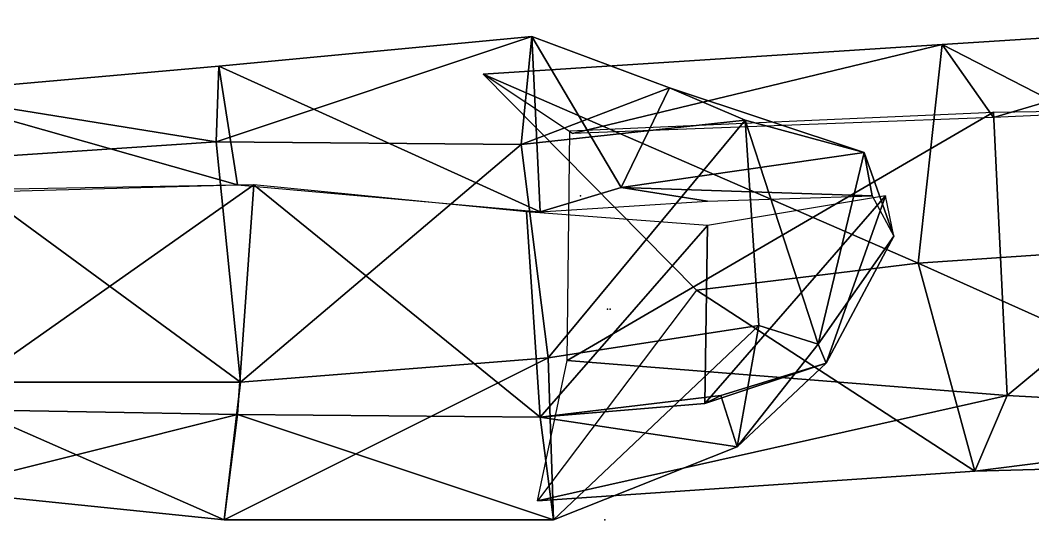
# Model space of a CAD drawing. Extents: x 4.9 to 9.1, y -6.1 to 13.5.
# Drawn here: x 5.971 to 6.596, y -6.039 to -5.731 of the extents above; entities that cross this region are included whole.
import ezdxf

# ---------------------------------------------------------------- set-up
doc = ezdxf.new("R2010")
doc.units = 0
doc.layers.get('0').update_dxf_attribs({"linetype": 'CONTINUOUS'})

msp = doc.modelspace()

# ---------------------------------------------------------------- linework, layer by layer
at = {"color": 0}
for p in [(6.31685, -5.83949, 0.355), (6.33352, -5.90949, 0.25667), (6.33352, -5.90949, 0.25667), (6.33519, -5.90949, 0.25667), (6.33519, -5.90949, 0.25667), (6.33185, -6.03949, 0.30333)]:
    msp.add_point(p, dxfattribs=at)
for points in [[(6.54019, -5.74615, 0.32), (6.77019, -5.86449, 0.50333), (6.77519, -5.73115, 0.365)], [(6.77519, -5.73115, 0.365), (6.57185, -5.79115, 0.17), (6.54019, -5.74615, 0.32)], [(6.57185, -5.79115, 0.17), (6.77519, -5.73115, 0.365), (6.79519, -5.78115, 0.205)], [(6.09185, -5.80615, 0.16333), (6.28685, -5.74115, 0.27833), (6.28019, -5.80782, 0.19)], [(6.28685, -5.74115, 0.27833), (6.09185, -5.80615, 0.16333), (6.09352, -5.75949, 0.28833)], [(6.09352, -5.75949, 0.28833), (6.29185, -5.84949, 0.37), (6.28685, -5.74115, 0.27833)], [(6.37185, -5.77282, 0.29), (6.28019, -5.80782, 0.19), (6.28685, -5.74115, 0.27833)], [(6.28685, -5.74115, 0.27833), (6.34185, -5.83449, 0.33833), (6.37185, -5.77282, 0.29)], [(6.34185, -5.83449, 0.33833), (6.28685, -5.74115, 0.27833), (6.29185, -5.84949, 0.37)], [(6.25685, -5.76449, 0.30667), (6.52519, -5.88115, 0.445), (6.54019, -5.74615, 0.32)], [(6.54019, -5.74615, 0.32), (6.31185, -5.80115, 0.15833), (6.25685, -5.76449, 0.30667)], [(6.31185, -5.80115, 0.15833), (6.54019, -5.74615, 0.32), (6.57185, -5.79115, 0.17)], [(6.77019, -5.86449, 0.50333), (6.54019, -5.74615, 0.32), (6.52519, -5.88115, 0.445)], [(5.90519, -5.77615, 0.29833), (6.09352, -5.75949, 0.28833), (6.09185, -5.80615, 0.16333)], [(5.90519, -5.77615, 0.29833), (6.10519, -5.83282, 0.365), (6.09352, -5.75949, 0.28833)], [(6.29185, -5.84949, 0.37), (6.09352, -5.75949, 0.28833), (6.10519, -5.83282, 0.365)], [(6.52519, -5.88115, 0.445), (6.25685, -5.76449, 0.30667), (6.38852, -5.89782, 0.36167)], [(6.28019, -5.80782, 0.19), (6.37185, -5.77282, 0.29), (6.41852, -5.79282, 0.21833)], [(6.49185, -5.81282, 0.28833), (6.37185, -5.77282, 0.29), (6.34185, -5.83449, 0.33833)], [(6.49185, -5.81282, 0.28833), (6.41852, -5.79282, 0.21833), (6.37185, -5.77282, 0.29)], [(6.10519, -5.83282, 0.365), (5.90519, -5.77615, 0.29833), (5.91852, -5.83782, 0.36667)], [(6.09185, -5.80615, 0.16333), (5.92019, -5.81782, 0.15667), (5.90519, -5.77615, 0.29833)], [(6.30852, -5.94115, 0.17167), (6.57185, -5.78782, 0.17333), (6.58019, -5.96282, 0.19333)], [(6.57185, -5.78782, 0.17333), (6.30852, -5.94115, 0.17167), (6.31019, -5.79949, 0.16667)], [(6.79519, -5.78449, 0.2), (6.58019, -5.96282, 0.19333), (6.57185, -5.78782, 0.17333)], [(6.58019, -5.96282, 0.19333), (6.79519, -5.78449, 0.2), (6.82352, -5.97615, 0.21333)], [(6.41852, -5.79282, 0.21833), (6.29685, -5.93949, 0.175), (6.28019, -5.80782, 0.19)], [(6.29685, -5.93949, 0.175), (6.41852, -5.79282, 0.21833), (6.42685, -5.91949, 0.21167)], [(6.41852, -5.79282, 0.21833), (6.49185, -5.81282, 0.28833), (6.46352, -5.93115, 0.26)], [(6.46352, -5.93115, 0.26), (6.42685, -5.91949, 0.21167), (6.41852, -5.79282, 0.21833)], [(5.92019, -5.81782, 0.15667), (6.09185, -5.80615, 0.16333), (6.10685, -5.95449, 0.14667)], [(6.28019, -5.80782, 0.19), (6.10685, -5.95449, 0.14667), (6.09185, -5.80615, 0.16333)], [(6.10685, -5.95449, 0.14667), (6.28019, -5.80782, 0.19), (6.29685, -5.93949, 0.175)], [(6.34185, -5.83449, 0.33833), (6.49685, -5.83949, 0.36833), (6.49185, -5.81282, 0.28833)], [(6.51019, -5.86449, 0.31333), (6.46352, -5.93115, 0.26), (6.49185, -5.81282, 0.28833)], [(6.51019, -5.86449, 0.31333), (6.49185, -5.81282, 0.28833), (6.49685, -5.83949, 0.36833)], [(6.10685, -5.95449, 0.14667), (5.90352, -5.95449, 0.15), (5.92019, -5.81782, 0.15667)], [(5.91852, -5.97115, 0.36667), (6.10519, -5.97449, 0.375), (6.11519, -5.83282, 0.37167)], [(6.11519, -5.83282, 0.37167), (5.91852, -5.83615, 0.365), (5.91852, -5.97115, 0.36667)], [(6.29185, -5.97615, 0.35667), (6.11519, -5.83282, 0.37167), (6.10519, -5.97449, 0.375)], [(6.11519, -5.83282, 0.37167), (6.29185, -5.97615, 0.35667), (6.28352, -5.84949, 0.365)], [(6.29185, -5.84949, 0.37), (6.39519, -5.84282, 0.38167), (6.34185, -5.83449, 0.33833)], [(6.49685, -5.83949, 0.36833), (6.34185, -5.83449, 0.33833), (6.39519, -5.84282, 0.38167)], [(6.39352, -5.96782, 0.35), (6.46852, -5.94282, 0.33), (6.50519, -5.83949, 0.37)], [(6.50519, -5.83949, 0.37), (6.39519, -5.85782, 0.38167), (6.39352, -5.96782, 0.35)], [(6.51019, -5.86449, 0.31333), (6.50519, -5.83949, 0.37), (6.46852, -5.94282, 0.33)], [(6.39519, -5.85782, 0.38167), (6.28352, -5.84949, 0.365), (6.29185, -5.97615, 0.35667)], [(6.29185, -5.97615, 0.35667), (6.39352, -5.96782, 0.35), (6.39519, -5.85782, 0.38167)], [(6.51019, -5.86449, 0.31333), (6.46852, -5.94282, 0.33), (6.46352, -5.93115, 0.26)], [(6.52519, -5.88115, 0.445), (6.79685, -6.00282, 0.39833), (6.77019, -5.86449, 0.50333)], [(6.38852, -5.89782, 0.36167), (6.56019, -6.00949, 0.34167), (6.52519, -5.88115, 0.445)], [(6.79685, -6.00282, 0.39833), (6.52519, -5.88115, 0.445), (6.56019, -6.00949, 0.34167)], [(6.56019, -6.00949, 0.34167), (6.38852, -5.89782, 0.36167), (6.29019, -6.02782, 0.30167)], [(6.42685, -5.91949, 0.21167), (6.30019, -6.03949, 0.24667), (6.29685, -5.93949, 0.175)], [(6.30019, -6.03949, 0.24667), (6.42685, -5.91949, 0.21167), (6.41352, -5.99449, 0.26167)], [(6.46352, -5.93115, 0.26), (6.41352, -5.99449, 0.26167), (6.42685, -5.91949, 0.21167)], [(6.41352, -5.99449, 0.26167), (6.46352, -5.93115, 0.26), (6.46852, -5.94282, 0.33)], [(6.09685, -6.03949, 0.24667), (6.29685, -5.93949, 0.175), (6.30019, -6.03949, 0.24667)], [(6.29685, -5.93949, 0.175), (6.09685, -6.03949, 0.24667), (6.10685, -5.95449, 0.14667)], [(6.58019, -5.96282, 0.19333), (6.29019, -6.02782, 0.30167), (6.30852, -5.94115, 0.17167)], [(6.46852, -5.94282, 0.33), (6.39352, -5.96782, 0.35), (6.40352, -5.96282, 0.34667)], [(6.46852, -5.94282, 0.33), (6.40352, -5.96282, 0.34667), (6.41352, -5.99449, 0.26167)], [(5.90352, -5.95449, 0.15), (6.10685, -5.95449, 0.14667), (6.09685, -6.03949, 0.24667)], [(6.09685, -6.03949, 0.24667), (5.91852, -6.02115, 0.25), (5.90352, -5.95449, 0.15)], [(6.29019, -6.02782, 0.30167), (6.58019, -5.96282, 0.19333), (6.56019, -6.00949, 0.34167)], [(6.29185, -5.97615, 0.35667), (6.40352, -5.96282, 0.34667), (6.39352, -5.96782, 0.35)], [(6.29185, -5.97615, 0.35667), (6.41352, -5.99449, 0.26167), (6.40352, -5.96282, 0.34667)], [(6.82352, -5.97615, 0.21333), (6.56019, -6.00949, 0.34167), (6.58019, -5.96282, 0.19333)], [(6.10519, -5.97449, 0.375), (5.91852, -5.97115, 0.36667), (5.91852, -6.02115, 0.25)], [(5.91852, -6.02115, 0.25), (6.09685, -6.03949, 0.24667), (6.10519, -5.97449, 0.375)], [(6.30019, -6.03949, 0.24667), (6.10519, -5.97449, 0.375), (6.09685, -6.03949, 0.24667)], [(6.10519, -5.97449, 0.375), (6.30019, -6.03949, 0.24667), (6.29185, -5.97615, 0.35667)], [(6.41352, -5.99449, 0.26167), (6.29185, -5.97615, 0.35667), (6.30019, -6.03949, 0.24667)], [(6.56019, -6.00949, 0.34167), (6.82352, -5.97615, 0.21333), (6.79685, -6.00282, 0.39833)]]:
    msp.add_3dface(points, dxfattribs=at)

doc.saveas('drawing.dxf')
